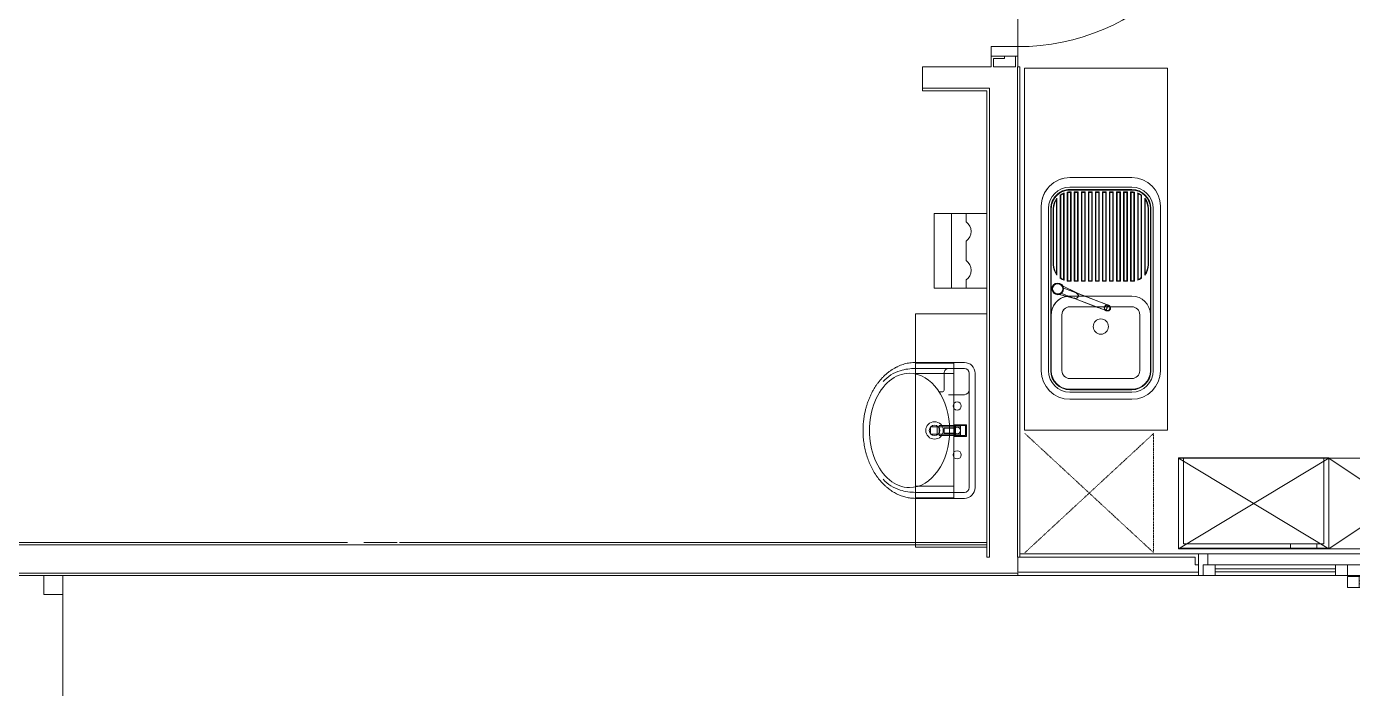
# Model space of a CAD drawing. Header units: millimetres. Extents: x -677815 to 476396, y -125373 to 39000.
# Drawn here: x 112815 to 118379, y 1912 to 4689 of the extents above; entities that cross this region are included whole.
import ezdxf

# ---------------------------------------------------------------- set-up
doc = ezdxf.new("R2010")
doc.units = ezdxf.units.MM
doc.linetypes.add('Xref building Toll$0$_SBA Dash - Loose', pattern=[5, 3, -2])
for name, color, linetype, lineweight in [('AM_BOR', 4, 'Continuous', 25), ('Xref building Toll$0$A-DETL', 90, 'Continuous', 9), ('Xref building Toll$0$A-DOOR', 31, 'Continuous', 9), ('Xref building Toll$0$A-DOOR-HDLN', 31, 'Continuous', 9), ('Xref building Toll$0$A-GENM', 13, 'Continuous', 9), ('Xref building Toll$0$A-GLAZ', 151, 'Continuous', 9), ('Xref building Toll$0$A-WALL', 113, 'Continuous', 9), ('Xref building Toll$0$E-ELEC-EQPM', 71, 'Continuous', 9), ('Xref building Toll$0$I-FURN', 30, 'Continuous', 9), ('Xref building Toll$0$I-FURN-HDLN', 30, 'Continuous', 9), ('Xref building Toll$0$P-SANR-FIXT', 6, 'Continuous', 9)]:
    doc.layers.add(name, color=color, linetype=linetype, lineweight=lineweight)

# ---------------------------------------------------------------- blocks, each defined once
blk = doc.blocks.new('Xref building Toll$0$_SBA table 1Basin  - Standard-983734-MASTER GROUND FLOOR')
at = {"layer": 'Xref building Toll$0$A-GENM'}
for p, q in [((945.5, 236), (-33.5, 236)), ((-33.5, 236), (-33.5, -64)), ((-33.5, -64), (-33.5, 236)), ((-33.5, 236), (945.5, 236)), ((-33.5, 236), (-33.5, 236)), ((945.5, -64), (945.5, 236)), ((945.5, 236), (945.5, -64)), ((945.5, 236), (945.5, 236)), ((477.9, 146), (435.9, 146)), ((435.9, 146), (435.9, 36)), ((441.4, -0.5), (441.4, 125)), ((441.4, 125), (441.4, 125)), ((441.4, 125), (441.4, 26.8)), ((441.4, 125), (472.4, 125)), ((441.4, 125), (472.4, 125)), ((472.4, 26.8), (472.4, 125)), ((472.4, 125), (472.4, 125)), ((472.4, 125), (472.4, -0.5)), ((477.9, 36), (477.9, 146)), ((173.3, -64), (173.3, 96.8)), ((173.3, 96.8), (738.6, 96.8)), ((173.3, 96.8), (216.8, 96.8)), ((216.8, 96.8), (690.6, 96.8)), ((216.8, -64), (216.8, 96.8)), ((690.6, 96.8), (738.6, 96.8)), ((690.6, -64), (690.6, 96.8)), ((738.6, 96.8), (738.6, -64)), ((435.9, 36), (477.9, 36)), ((472.4, 36), (441.4, 36)), ((441.4, 36), (441.4, -0.5)), ((441.4, 26.8), (441.4, -0.5)), ((441.4, 26.8), (472.4, 26.8)), ((472.4, -0.5), (472.4, 36)), ((472.4, -0.5), (472.4, 26.8)), ((441.4, -0.5), (472.4, -0.5)), ((441.4, -0.5), (441.4, -0.5)), ((472.4, -0.5), (441.4, -0.5)), ((441.4, -0.5), (472.4, -0.5)), ((472.4, -0.5), (472.4, -0.5)), ((-33.5, -64), (173.3, -64)), ((945.5, -64), (-33.5, -64)), ((-33.5, -64), (-33.5, -64)), ((216.8, -64), (173.3, -64)), ((690.6, -64), (216.8, -64)), ((738.6, -64), (690.6, -64)), ((738.6, -64), (945.5, -64)), ((945.5, -64), (945.5, -64))]:
    blk.add_line(p, q, dxfattribs=at)
at = {"layer": 'Xref building Toll$0$P-SANR-FIXT'}
for p, q in [((696, 186), (216, 186)), ((171, 141), (171, -64)), ((196, 141), (196, -64)), ((696, 161), (216, 161)), ((306, 141), (306, 73.9)), ((481.9, 150), (431.9, 150)), ((431.9, 150), (431.9, 100)), ((431.9, 100), (431.9, 150)), ((431.9, 150), (481.9, 150)), ((431.9, 150), (431.9, 150)), ((435.9, 146), (435.9, 104)), ((477.9, 146), (435.9, 146)), ((435.9, 146), (435.9, 146)), ((435.9, 125), (435.9, 146)), ((435.9, 146), (477.9, 146)), ((477.9, 146), (435.9, 146)), ((435.9, 146), (435.9, 104)), ((435.9, 104), (435.9, 146)), ((435.9, 146), (477.9, 146)), ((435.9, 146), (435.9, 146)), ((435.9, 104), (435.9, 125)), ((477.9, 125), (435.9, 125)), ((477.9, 104), (477.9, 146)), ((477.9, 146), (477.9, 125)), ((477.9, 146), (477.9, 146)), ((477.9, 104), (477.9, 146)), ((477.9, 146), (477.9, 104)), ((477.9, 146), (477.9, 146)), ((477.9, 125), (477.9, 104)), ((481.9, 100), (481.9, 150)), ((481.9, 150), (481.9, 100)), ((481.9, 150), (481.9, 150)), ((716, 141), (716, -64)), ((741, -64), (741, 141)), ((216, 56), (286.7, 56)), ((431.9, 100), (481.9, 100)), ((481.9, 100), (431.9, 100)), ((431.9, 100), (431.9, 100)), ((435.9, 104), (477.9, 104)), ((477.9, 104), (435.9, 104)), ((435.9, 104), (435.9, 104)), ((435.9, 104), (477.9, 104)), ((477.9, 104), (435.9, 104)), ((435.9, 104), (435.9, 104)), ((445.9, 104), (435.9, 104)), ((435.9, 104), (435.9, 36)), ((435.9, 36), (435.9, 104)), ((435.9, 104), (445.9, 104)), ((435.9, 104), (435.9, 104)), ((445.9, 57), (445.9, 104)), ((445.9, 104), (445.9, 57)), ((445.9, 104), (445.9, 104)), ((467.9, 57), (445.9, 57)), ((445.9, 57), (467.9, 57)), ((445.9, 57), (445.9, 57)), ((477.9, 104), (467.9, 104)), ((467.9, 104), (467.9, 57)), ((467.9, 57), (467.9, 104)), ((467.9, 104), (477.9, 104)), ((467.9, 104), (467.9, 104)), ((467.9, 57), (467.9, 57)), ((477.9, 104), (477.9, 104)), ((477.9, 104), (477.9, 104)), ((477.9, 36), (477.9, 104)), ((477.9, 104), (477.9, 36)), ((477.9, 104), (477.9, 104)), ((481.9, 100), (481.9, 100)), ((294.5, 48.1), (294.5, 36)), ((435.9, 36), (477.9, 36)), ((477.9, 36), (435.9, 36)), ((435.9, 36), (435.9, 36)), ((477.9, 36), (477.9, 36))]:
    blk.add_line(p, q, dxfattribs=at)
for centre, radius in [((353.5, 111), 17), ((456, 111), 14), ((558.5, 111), 17), ((456, 16), 36.7), ((456, 16), 22)]:
    blk.add_circle(centre, radius, dxfattribs=at)
for centre, radius, start, end in [((216, 141), 45, 90, 180), ((696, 141), 45, 360, 90), ((216, 141), 20, 90, 180), ((286, 141), 20, 360, 90), ((696, 141), 20, 360, 90), ((216, 76), 20, 180, 270), ((286.7, 48.1), 7.85, 360, 90), ((419.3, -64), 223.3, 180, 196.6264), ((492.6, -64), 223.3, 343.3736, 0), ((354.2, -83.5), 155.4, 196.6264, 228.5071), ((557.7, -83.5), 155.4, 311.4929, 343.3736)]:
    blk.add_arc(centre, radius, start, end, dxfattribs=at)
for start_param, end_param in [(3.141593, 6.283185), (0, 3.141593)]:
    blk.add_ellipse((456, -89), major_axis=(-240, 0), ratio=0.7, start_param=start_param, end_param=end_param, dxfattribs=at)
blk.add_open_spline([(171, -64), (171, -71.8), (172, -87.2), (175.9, -106.1), (180.5, -120.9), (184.8, -132), (189.8, -142.9), (195.5, -153.6), (201.9, -163.9), (209, -174.1), (216.9, -183.9), (225.3, -193.4), (234.3, -202.5), (244.1, -211.3), (254.4, -219.7), (265.2, -227.6), (276.5, -235), (288.4, -242.1), (300.7, -248.6), (313.4, -254.6), (326.5, -260.1), (340, -265.1), (353.8, -269.5), (367.9, -273.4), (382.1, -276.6), (396.7, -279.3), (411.4, -281.4), (426.2, -282.9), (441, -283.8), (456, -284.1), (470.9, -283.8), (485.1, -283), (498.7, -281.6), (515.9, -279.3), (532.9, -276), (549.3, -272), (565.6, -267.3), (585.6, -260.3), (608.2, -250.4), (626.1, -240.7), (639.7, -232.3), (652.7, -223.4), (668, -211.4), (681.9, -198.4), (691.9, -187.5), (701.4, -176.2), (712, -161.4), (722.4, -143.1), (730.7, -123.8), (736.6, -104.2), (740.1, -84.4), (740.9, -70.8), (741, -64)], degree=3, knots=[0, 0, 0, 0, 0.033333, 0.066667, 0.083333, 0.1, 0.116667, 0.133333, 0.15, 0.166667, 0.183333, 0.2, 0.216667, 0.233333, 0.25, 0.266667, 0.283333, 0.3, 0.316667, 0.333333, 0.35, 0.366667, 0.383333, 0.4, 0.416667, 0.433333, 0.45, 0.466667, 0.483333, 0.5, 0.516667, 0.533333, 0.547917, 0.5625, 0.591667, 0.60625, 0.620833, 0.65, 0.679167, 0.708333, 0.722917, 0.7375, 0.766667, 0.795833, 0.810417, 0.825, 0.854167, 0.883333, 0.9125, 0.941667, 0.970833, 1, 1, 1, 1], dxfattribs=at)
blk = doc.blocks.new('Xref building Toll$0$HDR_Handryer 01 - Standard-V269-MASTER GROUND FLOOR')
at = {"layer": 'Xref building Toll$0$E-ELEC-EQPM'}
for p, q in [((-190.7, 217), (-190.7, 129.8)), ((123.6, 129.8), (123.6, 217)), ((-155.7, 129.8), (-190.7, 129.8)), ((-190.7, 129.8), (-190.7, 68.1)), ((-190.7, 129.8), (-155.7, 129.8)), ((7.2, 129.8), (-74.2, 129.8)), ((-74.2, 129.8), (7.2, 129.8)), ((123.6, 129.8), (88.6, 129.8)), ((88.6, 129.8), (123.6, 129.8)), ((123.6, 68.1), (123.6, 129.8)), ((-190.7, 68.1), (-190.7, -5.2)), ((123.6, 68.1), (-190.7, 68.1)), ((-190.7, 68.1), (123.6, 68.1)), ((123.6, -5.2), (123.6, 68.1)), ((-190.7, -5.2), (123.6, -5.2))]:
    blk.add_line(p, q, dxfattribs=at)
for centre in [(-115, 99.4), (-115, 99.4), (47.9, 99.4), (47.9, 99.4)]:
    blk.add_arc(centre, 50.8, 36.7381, 143.2619, dxfattribs=at)
blk = doc.blocks.new('Xref building Toll$0$_SBA 1SWING SPDoor 01a - 920W x 2700H AD-2039354-MASTER GROUND FLOOR')
at = {"layer": 'Xref building Toll$0$A-DOOR'}
for p, q in [((-500, -56), (-500, 56)), ((-460, 56), (-500, 56)), ((-500, 56), (-500, 56)), ((-460, 56), (-500, 56)), ((-500, 56), (-500, -56)), ((-460, 56), (-460, 56)), ((-460, 56), (-460, -56)), ((-460, -56), (-460, 56)), ((460, 56), (500, 56)), ((460, -56), (460, 56)), ((460, 56), (460, 56)), ((500, 56), (460, 56)), ((460, 56), (460, -56)), ((500, 56), (500, -56)), ((500, 56), (500, 56)), ((500, -56), (500, 56)), ((-500, -56), (-500, -56)), ((-500, -56), (-460, -56)), ((-500, -56), (-460, -56)), ((-460, -56), (-460, -56)), ((420, -56), (420, -976)), ((460, -56), (420, -56)), ((460, -976), (460, -56)), ((500, -56), (460, -56)), ((460, -56), (460, -56)), ((460, -56), (500, -56)), ((500, -56), (500, -56)), ((460, -976), (420, -976))]:
    blk.add_line(p, q, dxfattribs=at)
blk.add_arc((460, -56), 920, 180, 270, dxfattribs=at)
at = {"layer": 'Xref building Toll$0$A-DOOR-HDLN'}
blk.add_line((-460, -56), (460, -56), dxfattribs=at)
blk = doc.blocks.new('Xref building Toll$0$Single_Bowl_Kitchen_Sink_11291 - Single_Bowl_Kitchen_Sink_11291-704814-MASTER GROUND FLOOR')
at = {"layer": 'Xref building Toll$0$P-SANR-FIXT'}
for p, q in [((210, -50), (-480, -50)), ((-480, -50), (210, -50)), ((-480, -80), (200, -80)), ((-480, -80), (200, -80)), ((-480, -80), (-245, -80)), ((-245, -80), (-480, -80)), ((-480, -89.9), (200, -89.9)), ((-245, -92), (-480, -92)), ((-480, -92), (200, -92)), ((-480, -92), (200, -92)), ((-245, -92), (-480, -92)), ((-480, -92), (-245, -92)), ((-245, -80), (200, -80)), ((200, -80), (-245, -80)), ((202.1, -92), (-245, -92)), ((-245, -92), (202.1, -92)), ((-245, -92), (-245, -92)), ((-35, -100), (200, -100)), ((200, -102), (-35, -102)), ((-245, -137), (-480, -137)), ((-480, -137), (-245, -137)), ((-245, -137), (-480, -137)), ((-480, -137), (-245, -137)), ((-155.1, -131.9), (-215.8, -290.1)), ((-192.4, -299.1), (-131.7, -140.9)), ((-177.2, -189.7), (-158.9, -122.7)), ((-159.7, -125.5), (-177.1, -189.2)), ((-155.1, -131.9), (-155.1, -131.9)), ((-153.9, -198.6), (-122.7, -136.6)), ((-153.7, -198.2), (-124, -139.2)), ((-131.7, -140.9), (-131.7, -140.9)), ((-104.1, -159.1), (269.1, -159.1)), ((-104.1, -159.1), (-102.4, -161.1)), ((267.4, -161.1), (-102.4, -161.1)), ((-97.6, -143.5), (-100.6, -145.5)), ((265.6, -145.5), (-100.6, -145.5)), ((-97.6, -143.5), (262.6, -143.5)), ((-92.1, -129.5), (257.1, -129.5)), ((-92.1, -129.5), (-91.1, -131.5)), ((256.1, -131.5), (-91.1, -131.5)), ((-73.6, -114), (-79.5, -116)), ((244.5, -116), (-79.5, -116)), ((-73.6, -114), (238.6, -114)), ((244.5, -116), (238.6, -114)), ((257.1, -129.5), (256.1, -131.5)), ((265.6, -145.5), (262.6, -143.5)), ((269.1, -159.1), (267.4, -161.1)), ((-600, -170), (-600, -430)), ((-600, -430), (-600, -170)), ((-570, -430), (-570, -170)), ((-570, -430), (-570, -170)), ((-570, -430), (-570, -170)), ((-570, -170), (-570, -430)), ((-560.1, -170), (-560.1, -430)), ((-558, -170), (-558, -430)), ((-558, -170), (-558, -430)), ((-558, -430), (-558, -170)), ((-558, -430), (-558, -170)), ((-558, -430), (-558, -170)), ((-513, -170), (-513, -430)), ((-513, -430), (-513, -170)), ((-513, -430), (-513, -170)), ((-513, -430), (-513, -170)), ((-177, -189), (-228, -321.9)), ((-212, -430), (-212, -170)), ((-212, -170), (-212, -430)), ((-212, -430), (-212, -170)), ((-212, -170), (-212, -430)), ((-204.7, -330.9), (-153.7, -198)), ((-167, -170), (-167, -430)), ((-167, -430), (-167, -170)), ((-167, -430), (-167, -170)), ((-167, -170), (-167, -430)), ((-105, -175.1), (-105, -170)), ((-103, -173.1), (-105, -175.1)), ((270, -175.1), (-105, -175.1)), ((-105, -188.6), (270, -188.6)), ((-105, -188.6), (-103, -190.6)), ((-105, -204.6), (-105, -188.6)), ((-103, -202.6), (-105, -204.6)), ((270, -204.6), (-105, -204.6)), ((-105, -218.2), (270, -218.2)), ((-105, -218.2), (-103, -220.2)), ((-105, -234.2), (-105, -218.2)), ((-103, -170), (-103, -173.1)), ((-103, -173.1), (268, -173.1)), ((268, -190.6), (-103, -190.6)), ((-103, -190.6), (-103, -202.6)), ((-103, -202.6), (268, -202.6)), ((268, -220.2), (-103, -220.2)), ((-103, -220.2), (-103, -232.2)), ((268, -173.1), (268, -170)), ((270, -175.1), (268, -173.1)), ((270, -188.6), (268, -190.6)), ((268, -202.6), (268, -190.6)), ((270, -204.6), (268, -202.6)), ((270, -218.2), (268, -220.2)), ((268, -232.2), (268, -220.2)), ((270, -170), (270, -175.1)), ((270, -188.6), (270, -204.6)), ((270, -218.2), (270, -234.2)), ((278, -430), (278, -170)), ((278, -170), (278, -430)), ((280.1, -430), (280.1, -170)), ((280.1, -430), (280.1, -170)), ((280.1, -170), (280.1, -430)), ((290, -170), (290, -430)), ((290, -170), (290, -430)), ((290, -170), (290, -430)), ((290, -430), (290, -170)), ((330, -430), (330, -170)), ((330, -170), (330, -430)), ((-167, -430), (-167, -232.8)), ((-103, -232.2), (-105, -234.2)), ((270, -234.2), (-105, -234.2)), ((-105, -247.7), (270, -247.7)), ((-105, -247.7), (-103, -249.7)), ((-105, -263.7), (-105, -247.7)), ((-103, -261.7), (-105, -263.7)), ((270, -263.7), (-105, -263.7)), ((-105, -277.2), (270, -277.2)), ((-105, -277.2), (-103, -279.2)), ((-105, -293.2), (-105, -277.2)), ((-103, -232.2), (268, -232.2)), ((268, -249.7), (-103, -249.7)), ((-103, -249.7), (-103, -261.7)), ((-103, -261.7), (268, -261.7)), ((270, -234.2), (268, -232.2)), ((270, -247.7), (268, -249.7)), ((268, -261.7), (268, -249.7)), ((270, -263.7), (268, -261.7)), ((270, -277.2), (268, -279.2)), ((270, -247.7), (270, -263.7)), ((270, -277.2), (270, -293.2)), ((-228.4, -322.9), (-228.7, -323.7)), ((-228, -321.9), (-228.3, -322.8)), ((-227.9, -321.7), (-228, -321.9)), ((-228, -321.9), (-227.9, -321.7)), ((-228, -321.9), (-227.9, -321.7)), ((-216.3, -326.4), (-228, -321.9)), ((-228, -321.9), (-216.3, -326.4)), ((-218.9, -298.3), (-227.9, -321.7)), ((-227.4, -323.1), (-227.4, -323.2)), ((-223.1, -323.1), (-216.1, -325.8)), ((-209.1, -328.5), (-223.1, -323.1)), ((-204.7, -330.9), (-216.3, -326.4)), ((-216.3, -326.4), (-204.7, -330.9)), ((-216.1, -325.8), (-209.1, -328.5)), ((-206, -331.5), (-205.9, -331.4)), ((-205.3, -332.7), (-205, -331.8)), ((-205, -331.7), (-204.7, -330.9)), ((-204.7, -330.9), (-204.6, -330.7)), ((-204.6, -330.7), (-204.7, -330.9)), ((-204.6, -330.7), (-204.7, -330.9)), ((-204.6, -330.7), (-195.6, -307.3)), ((-103, -291.2), (-105, -293.2)), ((270, -293.2), (-105, -293.2)), ((-105, -306.8), (270, -306.8)), ((-105, -306.8), (-103, -308.8)), ((-105, -322.8), (-105, -306.8)), ((-103, -320.8), (-105, -322.8)), ((270, -322.8), (-105, -322.8)), ((268, -279.2), (-103, -279.2)), ((-103, -279.2), (-103, -291.2)), ((-103, -291.2), (268, -291.2)), ((268, -308.8), (-103, -308.8)), ((-103, -308.8), (-103, -320.8)), ((-103, -320.8), (268, -320.8)), ((268, -291.2), (268, -279.2)), ((270, -293.2), (268, -291.2)), ((270, -306.8), (268, -308.8)), ((268, -320.8), (268, -308.8)), ((270, -322.8), (268, -320.8)), ((270, -306.8), (270, -322.8)), ((-105, -336.3), (270, -336.3)), ((-105, -336.3), (-103, -338.3)), ((-105, -352.3), (-105, -336.3)), ((-103, -350.3), (-105, -352.3)), ((270, -352.3), (-105, -352.3)), ((-105, -365.8), (270, -365.8)), ((-105, -365.8), (-103, -367.8)), ((-105, -381.8), (-105, -365.8)), ((-103, -379.8), (-105, -381.8)), ((270, -381.8), (-105, -381.8)), ((268, -338.3), (-103, -338.3)), ((-103, -338.3), (-103, -350.3)), ((-103, -350.3), (268, -350.3)), ((268, -367.8), (-103, -367.8)), ((-103, -367.8), (-103, -379.8)), ((-103, -379.8), (268, -379.8)), ((270, -336.3), (268, -338.3)), ((268, -350.3), (268, -338.3)), ((270, -352.3), (268, -350.3)), ((270, -365.8), (268, -367.8)), ((268, -379.8), (268, -367.8)), ((270, -381.8), (268, -379.8)), ((270, -336.3), (270, -352.3)), ((270, -365.8), (270, -381.8)), ((-105, -395.4), (270, -395.4)), ((-105, -395.4), (-103, -397.4)), ((-105, -411.4), (-105, -395.4)), ((-105, -411.4), (-103, -409.4)), ((270, -411.4), (-105, -411.4)), ((-105, -424.9), (270, -424.9)), ((-105, -424.9), (-103, -426.9)), ((-105, -430), (-105, -424.9)), ((-104.1, -440.9), (-102.4, -438.9)), ((269.1, -440.9), (-104.1, -440.9)), ((268, -397.4), (-103, -397.4)), ((-103, -397.4), (-103, -409.4)), ((-103, -409.4), (268, -409.4)), ((268, -426.9), (-103, -426.9)), ((-103, -426.9), (-103, -430)), ((-102.4, -438.9), (267.4, -438.9)), ((269.1, -440.9), (267.4, -438.9)), ((268, -397.4), (270, -395.4)), ((268, -409.4), (268, -397.4)), ((270, -411.4), (268, -409.4)), ((268, -426.9), (270, -424.9)), ((268, -430), (268, -426.9)), ((270, -395.4), (270, -411.4)), ((270, -424.9), (270, -430)), ((-480, -463), (-245, -463)), ((-245, -463), (-480, -463)), ((-480, -463), (-245, -463)), ((-245, -463), (-480, -463)), ((-100.6, -454.5), (265.6, -454.5)), ((-100.6, -454.5), (-97.6, -456.5)), ((262.6, -456.5), (-97.6, -456.5)), ((-92.1, -470.5), (-91.1, -468.5)), ((257.1, -470.5), (-92.1, -470.5)), ((-91.1, -468.5), (256.1, -468.5)), ((-79.5, -484), (244.5, -484)), ((-79.5, -484), (-73.6, -486)), ((238.6, -486), (-73.6, -486)), ((-35, -498), (200, -498)), ((200, -500), (-35, -500)), ((238.6, -486), (244.5, -484)), ((257.1, -470.5), (256.1, -468.5)), ((262.6, -456.5), (265.6, -454.5)), ((-480, -508), (-245, -508)), ((-480, -508), (200, -508)), ((200, -508), (-480, -508)), ((-480, -508), (-245, -508)), ((-245, -508), (-480, -508)), ((-480, -510.1), (200, -510.1)), ((200, -520), (-480, -520)), ((200, -520), (-480, -520)), ((-245, -520), (-480, -520)), ((-480, -520), (-245, -520)), ((-480, -550), (210, -550)), ((210, -550), (-480, -550)), ((-245, -508), (202.1, -508)), ((202.1, -508), (-245, -508)), ((-245, -508), (-245, -508)), ((200, -520), (-245, -520)), ((-245, -520), (200, -520))]:
    blk.add_line(p, q, dxfattribs=at)
at = {"layer": 'Xref building Toll$0$P-SANR-FIXT', "flags": 128}
for points in [[(-151.3, -136.1), (-148.2, -138.3), (-144.8, -140)], [(-144.8, -140), (-148.2, -138.3), (-151.3, -136.1)], [(-144.8, -140), (-141.1, -141), (-137.3, -141.4)], [(-137.3, -141.4), (-141.1, -141), (-144.8, -140)], [(-177.1, -189.2), (-175.5, -201.1), (-164.6, -206.2), (-154.5, -199.8), (-153.7, -198.2)]]:
    blk.add_lwpolyline(points, dxfattribs=at)
at = {"layer": 'Xref building Toll$0$P-SANR-FIXT'}
for centre, radius, start, end in [((-480, -170), 120, 90, 180), ((-480, -170), 120, 90, 180), ((210, -170), 120, 360, 90), ((210, -170), 120, 0, 90), ((-480, -170), 90, 90, 180), ((-480, -170), 90, 90, 180), ((-480, -170), 90, 90, 180), ((-480, -170), 90, 90, 180), ((-480, -170), 80.1, 90, 180), ((-480, -170), 78, 90, 180), ((-480, -170), 78, 90, 180), ((-480, -170), 78, 90, 180), ((-480, -170), 78, 90, 180), ((-480, -170), 78, 90, 180), ((-245, -170), 78, 9.8709, 90), ((-245, -170), 78, 0, 90), ((-245, -170), 78, 0, 90), ((-245, -170), 78, 360, 90), ((-245, -170), 78, 0, 90), ((-136.7, -119), 24.5, 69, 249), ((-136.7, -119), 22.5, 69, 249), ((-136.7, -119), 22.5, 69, 249), ((-136.7, -119), 22.5, 159, 339), ((-136.7, -119), 21.4, 69, 249), ((-136.7, -119), 21.4, 69, 249), ((-136.7, -119), 22.5, 339, 159), ((-136.7, -119), 24.5, 249, 69), ((-136.7, -119), 22.5, 249, 69), ((-136.7, -119), 22.5, 249, 69), ((-136.7, -119), 21.4, 249, 69), ((-136.7, -119), 21.4, 249, 69), ((-35, -170), 70, 90, 129.5177), ((-35, -170), 68, 90, 124.5603), ((200, -170), 90, 0, 90), ((200, -170), 90, 0, 90), ((200, -170), 90, 0, 90), ((200, -170), 90, 0, 90), ((200, -170), 80.1, 360, 90), ((200, -170), 78, 360, 90), ((200, -170), 78, 0, 90), ((200, -170), 70, 50.4823, 90), ((200, -170), 68, 55.4397, 90), ((202.1, -170), 78, 360, 90), ((202.1, -170), 78, 0, 90), ((-480, -170), 33, 90, 180), ((-480, -170), 33, 90, 180), ((-480, -170), 33, 90, 180), ((-480, -170), 33, 90, 180), ((-245, -170), 33, 360, 90), ((-245, -170), 33, 0, 90), ((-245, -170), 33, 360, 90), ((-245, -170), 33, 0, 90), ((-35, -170), 70, 171.0227, 180), ((-35, -170), 68, 172.4598, 180), ((-35, -170), 70, 144.6885, 159.5463), ((-35, -170), 68, 145.5553, 157.099), ((200, -170), 68, 22.901, 34.4447), ((200, -170), 70, 20.4537, 35.3115), ((200, -170), 68, 0, 7.5402), ((200, -170), 70, 0, 8.9773), ((-165.1, -192.9), 12.5, 164.7554, 333.2446), ((-295, -300), 32, 0, 180), ((-295, -300), 32, 360, 180), ((-295, -300), 32, 180, 0), ((-295, -300), 32, 180, 360), ((-216.1, -325.8), 12.5, 162.0333, 335.9667), ((-480, -430), 120, 180, 270), ((-480, -430), 120, 180, 270), ((-480, -430), 90, 180, 270), ((-480, -430), 90, 180, 270), ((-480, -430), 90, 180, 270), ((-480, -430), 90, 180, 270), ((-480, -430), 80.1, 180, 270), ((-480, -430), 78, 180, 270), ((-480, -430), 78, 180, 270), ((-480, -430), 78, 180, 270), ((-480, -430), 78, 180, 270), ((-480, -430), 78, 180, 270), ((-480, -430), 33, 180, 270), ((-480, -430), 33, 180, 270), ((-480, -430), 33, 180, 270), ((-480, -430), 33, 180, 270), ((-245, -430), 78, 270, 0), ((-245, -430), 33, 270, 360), ((-245, -430), 33, 270, 0), ((-245, -430), 78, 270, 0), ((-245, -430), 78, 270, 0), ((-245, -430), 78, 270, 360), ((-245, -430), 33, 270, 360), ((-245, -430), 78, 270, 0), ((-245, -430), 33, 270, 0), ((-35, -430), 70, 180, 188.9773), ((-35, -430), 68, 180, 187.5402), ((200, -430), 78, 270, 360), ((200, -430), 80.1, 270, 360), ((200, -430), 90, 270, 0), ((200, -430), 78, 270, 0), ((200, -430), 90, 270, 0), ((200, -430), 90, 270, 0), ((200, -430), 90, 270, 0), ((202.1, -430), 78, 270, 360), ((202.1, -430), 78, 270, 0), ((210, -430), 120, 270, 360), ((210, -430), 120, 270, 0), ((200, -430), 68, 352.4598, 360), ((200, -430), 70, 351.0227, 0), ((-35, -430), 70, 200.4537, 215.3115), ((-35, -430), 68, 202.901, 214.4447), ((-35, -430), 70, 230.4823, 270), ((-35, -430), 68, 235.4397, 270), ((200, -430), 70, 270, 309.5177), ((200, -430), 68, 270, 304.5603), ((200, -430), 68, 325.5553, 337.099), ((200, -430), 70, 324.6885, 339.5463)]:
    blk.add_arc(centre, radius, start, end, dxfattribs=at)
for centre, major_axis, ratio, start_param, end_param in [((-174.3, -190.3), (-2.8, 1.08), 0.087156, 4.712389, 7.853982), ((-156.5, -197.1), (-2.8, 1.08), 0.087156, 1.570796, 4.712389), ((-217, -328.2), (-11.7, 4.5), 0.996195, 0, 3.141593), ((-216.6, -327.2), (-11.7, 4.5), 0.996195, 0, 3.141593), ((-216.7, -327.4), (-11.7, 4.5), 0.996195, 0, 3.141593), ((-216.3, -326.4), (-11.7, 4.5), 0.996195, 0, 3.141593), ((-216.3, -326.4), (-11.7, 4.5), 0.996195, 0, 3.141593), ((-216.6, -327.2), (-10.7, 4.1), 0.996195, 0, 3.141593), ((-216.7, -327.4), (-10.7, 4.1), 0.996195, 0, 3.141593), ((-217, -328.2), (-11.7, 4.5), 0.996195, 3.141593, 6.283185), ((-216.7, -327.4), (-11.7, 4.5), 0.996195, 3.141593, 6.283185), ((-216.6, -327.2), (-11.7, 4.5), 0.996195, 3.141593, 6.283185), ((-223.3, -323.5), (-4.67, 1.79), 0.087156, 4.712389, 6.283185), ((-223.3, -323.5), (-4.67, 1.79), 0.087156, 4.712389, 6.283185), ((-216.7, -327.4), (-10.7, 4.1), 0.996195, 3.141593, 6.283185), ((-216.6, -327.2), (-10.7, 4.1), 0.996195, 3.141593, 6.283185), ((-216.5, -326.8), (-11.7, 4.5), 0.996195, 4.068888, 5.35589), ((-209.3, -328.9), (-4.67, 1.79), 0.087156, 3.141593, 4.712389), ((-209.3, -328.9), (-4.67, 1.79), 0.087156, 3.141593, 4.712389)]:
    blk.add_ellipse(centre, major_axis=major_axis, ratio=ratio, start_param=start_param, end_param=end_param, dxfattribs=at)
for points, knots in [([(-159.7, -125.7), (-159.7, -125.5), (-159.6, -125.4), (-159.3, -125.5), (-159, -125.6), (-158.8, -125.8), (-158.6, -125.9), (-158.4, -126.1), (-158.2, -126.3), (-158.1, -126.5), (-157.9, -126.6), (-157.7, -126.9), (-157.5, -127.3), (-157.3, -127.6), (-157.2, -127.8)], [0, 0, 0, 0, 0.25, 0.375, 0.4375, 0.5, 0.5625, 0.625, 0.6875, 0.71875, 0.75, 0.8125, 0.875, 1, 1, 1, 1]), ([(-157.9, -130.2), (-158.2, -129.6), (-158.5, -128.9), (-158.9, -128.1), (-159, -127.7), (-159.1, -127.5), (-159.2, -127.3), (-159.3, -127.1), (-159.3, -126.9), (-159.4, -126.7), (-159.5, -126.5), (-159.5, -126.3), (-159.6, -126.1), (-159.6, -126), (-159.7, -125.8), (-159.7, -125.7), (-159.7, -125.7)], [0, 0, 0, 0, 0.333333, 0.416667, 0.5, 0.541667, 0.583333, 0.625, 0.666667, 0.708333, 0.75, 0.791667, 0.833333, 0.875, 0.916667, 1, 1, 1, 1]), ([(-155.1, -131.9), (-155.1, -131.9), (-155, -132), (-154.8, -132.3), (-154.5, -132.7), (-154.3, -133), (-154.1, -133.3), (-153.9, -133.5), (-153.7, -133.7), (-153.4, -134), (-153.2, -134.2), (-153, -134.4), (-152.8, -134.6), (-152.6, -134.9), (-152.3, -135.2), (-151.8, -135.6), (-151.5, -135.9), (-151.3, -136.1)], [0, 0, 0, 0, 0.142857, 0.285714, 0.357143, 0.428571, 0.5, 0.535714, 0.571429, 0.625, 0.678571, 0.705357, 0.732143, 0.785714, 0.839286, 0.892857, 1, 1, 1, 1]), ([(-151.3, -136.1), (-151.6, -135.8), (-152.1, -135.3), (-152.6, -134.9), (-152.9, -134.6), (-153.1, -134.4), (-153.3, -134.2), (-153.4, -134), (-153.6, -133.8), (-153.8, -133.6), (-153.9, -133.4), (-154, -133.3), (-154.2, -133.1), (-154.3, -133), (-154.4, -132.8), (-154.5, -132.7), (-154.6, -132.5), (-154.7, -132.4), (-154.8, -132.3), (-154.9, -132.2), (-155, -132), (-155.1, -131.9), (-155.1, -131.9)], [0, 0, 0, 0, 0.142857, 0.214286, 0.25, 0.285714, 0.321429, 0.357143, 0.392857, 0.428571, 0.464286, 0.5, 0.535714, 0.571429, 0.607143, 0.642857, 0.678571, 0.714286, 0.75, 0.785714, 0.857143, 1, 1, 1, 1]), ([(-131.7, -140.9), (-131.7, -140.9), (-131.8, -140.9), (-132, -141), (-132.2, -141), (-132.3, -141), (-132.5, -141), (-132.6, -141.1), (-132.8, -141.1), (-133, -141.1), (-133.2, -141.2), (-133.4, -141.2), (-133.6, -141.2), (-133.8, -141.3), (-134.1, -141.3), (-134.3, -141.3), (-134.6, -141.4), (-134.8, -141.4), (-135.1, -141.4), (-135.5, -141.4), (-136.2, -141.5), (-136.8, -141.4), (-137.3, -141.4)], [0, 0, 0, 0, 0.142857, 0.214286, 0.25, 0.285714, 0.321429, 0.357143, 0.392857, 0.428571, 0.464286, 0.5, 0.535714, 0.571429, 0.607143, 0.642857, 0.678571, 0.714286, 0.75, 0.785714, 0.857143, 1, 1, 1, 1]), ([(-137.3, -141.4), (-136.9, -141.5), (-136.3, -141.5), (-135.6, -141.4), (-135, -141.4), (-134.5, -141.3), (-134.2, -141.3), (-133.9, -141.3), (-133.7, -141.2), (-133.4, -141.2), (-133.2, -141.2), (-132.9, -141.1), (-132.6, -141.1), (-132.2, -141), (-131.8, -140.9), (-131.7, -140.9), (-131.7, -140.9)], [0, 0, 0, 0, 0.142857, 0.214286, 0.285714, 0.357143, 0.392857, 0.428571, 0.464286, 0.5, 0.535714, 0.571429, 0.642857, 0.714286, 0.857143, 1, 1, 1, 1]), ([(-124.1, -139.3), (-124.1, -139.4), (-124.2, -139.4), (-124.4, -139.5), (-124.5, -139.6), (-124.7, -139.7), (-124.8, -139.8), (-125, -139.9), (-125.2, -140), (-125.3, -140.1), (-125.5, -140.2), (-125.7, -140.3), (-126, -140.4), (-126.3, -140.6), (-127.1, -141), (-127.9, -141.3), (-128.5, -141.5)], [0, 0, 0, 0, 0.083333, 0.125, 0.166667, 0.208333, 0.25, 0.291667, 0.333333, 0.375, 0.416667, 0.458333, 0.5, 0.583333, 0.666667, 1, 1, 1, 1]), ([(-127.4, -139.2), (-127.1, -139.2), (-126.8, -139), (-126.4, -138.9), (-126.1, -138.9), (-125.8, -138.8), (-125.6, -138.8), (-125.4, -138.8), (-125.1, -138.8), (-124.8, -138.8), (-124.5, -138.9), (-124.3, -138.9), (-124, -139.1), (-124, -139.2), (-124.1, -139.3)], [0, 0, 0, 0, 0.125, 0.1875, 0.25, 0.28125, 0.3125, 0.375, 0.4375, 0.5, 0.5625, 0.625, 0.75, 1, 1, 1, 1]), ([(-219.9, -314.8), (-220.5, -315), (-221.4, -315.3), (-222.4, -315.8), (-223.2, -316.2), (-223.9, -316.7), (-224.7, -317.3), (-226.4, -318.9), (-227.5, -320.6), (-228, -321.9)], [0, 0, 0, 0, 0.142857, 0.214286, 0.285714, 0.357143, 0.428571, 0.571429, 1, 1, 1, 1]), ([(-204.7, -330.9), (-204.5, -330.5), (-204.2, -329.5), (-204, -328.1), (-203.9, -326.6), (-204, -325.3), (-204.2, -324.2), (-204.4, -323.4), (-204.7, -322.6), (-205.2, -321.5), (-205.6, -320.7), (-205.9, -320.2)], [0, 0, 0, 0, 0.142857, 0.285714, 0.428571, 0.571429, 0.642857, 0.714286, 0.785714, 0.857143, 1, 1, 1, 1])]:
    blk.add_open_spline(points, degree=3, knots=knots, dxfattribs=at)
for points in [[(-145.3, -141.4), (-147.1, -140.7), (-150.5, -138.9), (-154.8, -135), (-157, -131.9), (-157.9, -130.2)], [(-157.2, -127.8), (-155.8, -130.5), (-152.2, -135), (-147.3, -138.1), (-144.4, -139.2)], [(-128.5, -141.5), (-130.3, -142.2), (-134, -143), (-139.8, -143), (-143.5, -142.1), (-145.3, -141.4)], [(-144.4, -139.2), (-141.6, -140.2), (-135.9, -141.3), (-130.2, -140.3), (-127.4, -139.2)]]:
    blk.add_open_spline(points, degree=3, dxfattribs=at)
blk = doc.blocks.new('Xref building Toll$0$IVS-FURNITURE-Open Cabinet with Power Outlet Hole - W620 D380 H520 3-704824-MASTER GROUND FLOOR')
at = {"layer": 'Xref building Toll$0$I-FURN'}
for p, q in [((315, 0), (-315, 0)), ((-315, 0), (-315, -380)), ((-315, -380), (-315, 0)), ((-315, 0), (315, 0)), ((-315, 0), (-315, 0)), ((-155, 0), (-265, 0)), ((-265, 0), (-265, 0)), ((-265, 0), (-155, 0)), ((-265, -18), (-265, 0)), ((-265, -18), (-265, 0)), ((-155, 0), (-155, 0)), ((-155, 0), (-155, -18)), ((-155, -18), (-155, 0)), ((315, -380), (315, 0)), ((315, 0), (315, -380)), ((315, 0), (315, 0)), ((295, -18), (-295, -18)), ((-295, -18), (-295, -18)), ((-295, -18), (295, -18)), ((-295, -380), (-295, -18)), ((-295, -380), (-295, -18)), ((-265, -18), (-155, -18)), ((-155, -18), (-265, -18)), ((-265, -18), (-265, -18)), ((-155, -18), (-155, -18)), ((295, -18), (295, -18)), ((295, -18), (295, -380)), ((295, -380), (295, -18)), ((-315, -380), (315, -380)), ((315, -380), (-315, -380)), ((-315, -380), (-315, -380)), ((-295, -380), (295, -380)), ((295, -380), (-295, -380)), ((-295, -380), (-295, -380)), ((295, -380), (295, -380)), ((315, -380), (315, -380))]:
    blk.add_line(p, q, dxfattribs=at)
blk = doc.blocks.new('Xref building Toll$0$IVS-FURNITURE-Hung Cabinet 2 Adjustable Shelves - D380 W566 H900 A 2-744014-MASTER GROUND FLOOR')
at = {"layer": 'Xref building Toll$0$I-FURN-HDLN'}
for p, q in [((-283, 380), (283, 0)), ((-283, 0), (283, 380)), ((283, 380), (-283, 380)), ((-283, 380), (-283, 0)), ((283, 0), (283, 380)), ((-283, 0), (283, 0))]:
    blk.add_line(p, q, dxfattribs=at)
blk = doc.blocks.new('Xref building Toll$0$IVS-FURNITURE-Hung Cabinet 1 Adjustable Shelves - D380 W630 H515-744024-MASTER GROUND FLOOR')
at = {"layer": 'Xref building Toll$0$I-FURN-HDLN'}
for p, q in [((-315, -380), (315, 0)), ((-315, 0), (315, -380)), ((-315, -380), (-315, 0)), ((-315, 0), (315, 0)), ((315, 0), (315, -380)), ((315, -380), (-315, -380))]:
    blk.add_line(p, q, dxfattribs=at)
blk = doc.blocks.new('Xref building Toll$0$IVS-FURNITURE-Table Cabinet Frame1 - D600 H900 THK18_18 no side-2199921-MASTER GROUND FLOOR')
at = {"layer": 'Xref building Toll$0$I-FURN'}
for p, q in [((759.7, 0), (-759.7, 0)), ((-759.7, 0), (-759.7, 0)), ((-759.7, 0), (759.7, 0)), ((-759.7, 0), (-759.7, -600)), ((-759.7, 0), (-759.7, -600)), ((759.7, 0), (759.7, 0)), ((759.7, -600), (759.7, 0)), ((759.7, 0), (759.7, -600)), ((759.7, -600), (-759.7, -600)), ((-759.7, -600), (-759.7, -600)), ((-759.7, -600), (759.7, -600)), ((759.7, -600), (759.7, -600))]:
    blk.add_line(p, q, dxfattribs=at)
blk = doc.blocks.new('Xref building Toll$0$work top - work top-2200616-MASTER GROUND FLOOR')
at = {"layer": 'Xref building Toll$0$I-FURN'}
for p, q in [((120968, 142398.5), (120218, 142398.5)), ((120218, 142398.5), (120968, 142398.5)), ((120888, 142398.5), (120888, 142318.5)), ((120968, 142398.5), (120888, 142398.5)), ((120888, 142398.5), (120968, 142398.5)), ((120888, 142318.5), (120888, 142398.5)), ((120888, 142398.5), (120888, 142398.5)), ((120968, 142318.5), (120968, 142398.5)), ((120968, 142398.5), (120968, 142318.5)), ((120968, 142398.5), (120968, 142398.5)), ((120968, 139830.5), (120968, 142398.5)), ((120968, 142398.5), (120968, 139830.5)), ((120968, 142398.5), (120968, 142398.5)), ((120888, 142318.5), (120968, 142318.5)), ((120968, 142318.5), (120888, 142318.5)), ((120888, 142318.5), (120888, 142318.5)), ((120968, 142318.5), (120968, 142318.5))]:
    blk.add_line(p, q, dxfattribs=at)
blk = doc.blocks.new('Xref building Toll$0$Sliding_Window_9296 - 1250 x 1201-2201186-MASTER GROUND FLOOR')
at = {"layer": 'Xref building Toll$0$A-GLAZ'}
for p, q in [((-555, 95), (-605, 95)), ((-605, 95), (-605, 50)), ((-605, 95), (-605, 50)), ((0, 95), (-605, 95)), ((-605, 95), (-605, 95)), ((-555, 50), (-555, 95)), ((-555, 95), (-555, 50)), ((-555, 95), (-555, 95)), ((-555, 95), (-50, 95)), ((-50, 80), (-555, 80)), ((-555, 80), (-555, 68)), ((-50, 80), (-555, 80)), ((-555, 80), (-555, 80)), ((-555, 68), (-555, 80)), ((-555, 68), (-50, 68)), ((-555, 68), (-555, 68)), ((-555, 68), (-50, 68)), ((0, 95), (-50, 95)), ((-50, 95), (-50, 50)), ((-50, 95), (-50, 50)), ((-50, 95), (-50, 95)), ((-50, 68), (-50, 80)), ((-50, 80), (-50, 80)), ((-50, 68), (-50, 80)), ((-50, 68), (-50, 68)), ((0, 50), (0, 95)), ((0, 50), (0, 95)), ((0, 95), (0, 95)), ((-625, 45), (-625, -45)), ((-605, 45), (-625, 45)), ((-625, 45), (-625, 45)), ((-625, 45), (-625, -45)), ((-625, 45), (625, 45)), ((-605, 50), (-555, 50)), ((-605, 50), (-605, 50)), ((-605, 50), (0, 50)), ((-605, 0), (-605, 45)), ((-605, 45), (-605, 45)), ((605, 45), (-605, 45)), ((-605, 0), (-605, 45)), ((-585, 0), (-605, 0)), ((-605, 0), (-605, 0)), ((-605, 0), (605, 0)), ((-585, -45), (-585, 0)), ((-585, -45), (-585, 0)), ((-585, 0), (-585, 0)), ((585, 0), (-585, 0)), ((-50, 50), (-555, 50)), ((-555, 50), (-555, 50)), ((-50, 50), (0, 50)), ((-50, 50), (-50, 50)), ((0, 50), (0, 50)), ((50, 45), (0, 45)), ((0, 45), (0, 0)), ((0, 45), (0, 0)), ((605, 45), (0, 45)), ((0, 45), (0, 45)), ((0, 0), (50, 0)), ((0, 0), (0, 0)), ((0, 0), (605, 0)), ((50, 0), (50, 45)), ((50, 45), (50, 0)), ((50, 45), (50, 45)), ((50, 45), (555, 45)), ((555, 30), (50, 30)), ((50, 30), (50, 18)), ((555, 30), (50, 30)), ((50, 30), (50, 30)), ((50, 18), (50, 30)), ((50, 18), (555, 18)), ((50, 18), (50, 18)), ((50, 18), (555, 18)), ((555, 0), (50, 0)), ((50, 0), (50, 0)), ((605, 45), (555, 45)), ((555, 45), (555, 0)), ((555, 45), (555, 0)), ((555, 45), (555, 45)), ((555, 18), (555, 30)), ((555, 30), (555, 30)), ((555, 18), (555, 30)), ((555, 18), (555, 18)), ((555, 0), (605, 0)), ((555, 0), (555, 0)), ((625, 45), (605, 45)), ((605, 45), (605, 0)), ((605, 45), (605, 45)), ((605, 0), (605, 45)), ((605, 0), (605, 45)), ((605, 0), (605, 45)), ((605, 45), (605, 45)), ((605, 0), (605, 0)), ((625, -45), (625, 45)), ((625, 45), (625, -45)), ((625, 45), (625, 45)), ((-625, -45), (-585, -45)), ((-625, -45), (-625, -45)), ((625, -45), (-625, -45)), ((-585, -45), (-585, -45)), ((-585, -45), (585, -45)), ((605, 0), (585, 0)), ((585, 0), (585, -45)), ((585, -45), (585, 0)), ((585, 0), (585, 0)), ((585, -45), (625, -45)), ((585, -45), (585, -45)), ((605, 0), (605, 0)), ((625, -45), (625, -45))]:
    blk.add_line(p, q, dxfattribs=at)
blk = doc.blocks.new('Xref building Toll$0$building block 28092016')
at = {"layer": 'Xref building Toll$0$A-DETL', "linetype": 'Xref building Toll$0$_SBA Dash - Loose'}
for p, q in [((839553.8, -668517.9), (840093.8, -669017.9)), ((840093.8, -668517.9), (839553.8, -669017.9)), ((840093.8, -668517.9), (840093.8, -669017.9))]:
    blk.add_line(p, q, dxfattribs=at)
at = {"layer": 'Xref building Toll$0$A-WALL', "lineweight": 18}
for p, q in [((839524.6, -666934.5), (839412.6, -666934.5)), ((839412.6, -666934.5), (839412.6, -666979.5)), ((839524.6, -666979.5), (839524.6, -666934.5)), ((839412.6, -666979.5), (839123.6, -666979.5)), ((839123.6, -666979.5), (839123.6, -667079.5)), ((839532.6, -666979.5), (839524.6, -666979.5)), ((839532.6, -669023.5), (839532.6, -666979.5)), ((839123.6, -667079.5), (839394.6, -667079.5)), ((839394.6, -667079.5), (839394.6, -668975.5)), ((836711.1, -668975.5), (834814.6, -668975.5)), ((839394.6, -668975.5), (836929.6, -668975.5)), ((840281.6, -669023.5), (839532.6, -669023.5)), ((840281.6, -669113.5), (840281.6, -669023.5)), ((834767.6, -669113.5), (840281.6, -669113.5))]:
    blk.add_line(p, q, dxfattribs=at)
at = {"layer": 'Xref building Toll$0$A-WALL'}
for p, q in [((839422.6, -666944.5), (839422.6, -666979.5)), ((839468.6, -666944.5), (839422.6, -666944.5)), ((839468.6, -666944.5), (839468.6, -666934.5)), ((839514.6, -666934.5), (839514.6, -666979.5)), ((839514.6, -666979.5), (839422.6, -666979.5)), ((839524.6, -666979.5), (839522.6, -666979.5)), ((839522.6, -666979.5), (839522.6, -669036.5)), ((839404.6, -667069.5), (839123.6, -667069.5)), ((839404.6, -667069.5), (839404.6, -669036.5)), ((839394.6, -668985.5), (834804.6, -668985.5)), ((836779.6, -668975.5), (836919.6, -668975.5)), ((839394.6, -668985.5), (839394.6, -669036.5)), ((839404.6, -669036.5), (839394.6, -669036.5)), ((840268.6, -669036.5), (839522.6, -669036.5)), ((839524.6, -669100.5), (839524.6, -669036.5)), ((839532.6, -669023.5), (839532.6, -669036.5)), ((840268.6, -669068.5), (840268.6, -669036.5)), ((839524.6, -669103.5), (834699.6, -669103.5)), ((840281.6, -669100.5), (839524.6, -669100.5)), ((839524.6, -669103.5), (839524.6, -669113.5)), ((840268.6, -669068.5), (840281.6, -669068.5))]:
    blk.add_line(p, q, dxfattribs=at)
at = {"layer": 'Xref building Toll$0$A-DOOR', "rotation": 90}
blk.add_blockref('Xref building Toll$0$_SBA 1SWING SPDoor 01a - 920W x 2700H AD-2039354-MASTER GROUND FLOOR', (839468.6, -666434.5), dxfattribs=at)
at = {"layer": 'Xref building Toll$0$A-GENM', "rotation": 270}
blk.add_blockref('Xref building Toll$0$_SBA table 1Basin  - Standard-983734-MASTER GROUND FLOOR', (839158.7, -668049), dxfattribs=at)
at = {"layer": 'Xref building Toll$0$A-GLAZ', "rotation": 180}
blk.add_blockref('Xref building Toll$0$Sliding_Window_9296 - 1250 x 1201-2201186-MASTER GROUND FLOOR', (840906.6, -669068.5), dxfattribs=at)
at = {"layer": 'Xref building Toll$0$E-ELEC-EQPM', "rotation": 270}
blk.add_blockref('Xref building Toll$0$HDR_Handryer 01 - Standard-V269-MASTER GROUND FLOOR', (839177.7, -667785), dxfattribs=at)
at = {"layer": 'Xref building Toll$0$I-FURN'}
for name, p, rotation in [('Xref building Toll$0$IVS-FURNITURE-Table Cabinet Frame1 - D600 H900 THK18_18 no side-2199921-MASTER GROUND FLOOR', (840152.1, -667744.2), 270), ('Xref building Toll$0$IVS-FURNITURE-Open Cabinet with Power Outlet Hole - W620 D380 H520 3-704824-MASTER GROUND FLOOR', (840513.6, -668999.5), 180), ('Xref building Toll$0$IVS-FURNITURE-Hung Cabinet 1 Adjustable Shelves - D380 W630 H515-744024-MASTER GROUND FLOOR', (840513.6, -669001.8), 180)]:
    blk.add_blockref(name, p, dxfattribs=dict(at, rotation=rotation))
for name, p in [('Xref building Toll$0$IVS-FURNITURE-Hung Cabinet 2 Adjustable Shelves - D380 W566 H900 A 2-744014-MASTER GROUND FLOOR', (841111.6, -669001.8)), ('Xref building Toll$0$work top - work top-2200616-MASTER GROUND FLOOR', (714549.7, -811511.9))]:
    blk.add_blockref(name, p, dxfattribs=at)
at = {"layer": 'Xref building Toll$0$P-SANR-FIXT', "rotation": 90}
blk.add_blockref('Xref building Toll$0$Single_Bowl_Kitchen_Sink_11291 - Single_Bowl_Kitchen_Sink_11291-704814-MASTER GROUND FLOOR', (839572.4, -667774.3), dxfattribs=at)
blk = doc.blocks.new('Xref building Toll')
blk.add_blockref('Xref building Toll$0$building block 28092016', (-722549.6, 671499.5))

msp = doc.modelspace()

# ---------------------------------------------------------------- block references
at = {"layer": 'AM_BOR'}
msp.add_blockref('Xref building Toll', (0, 0), dxfattribs=at)

doc.saveas('drawing.dxf')
